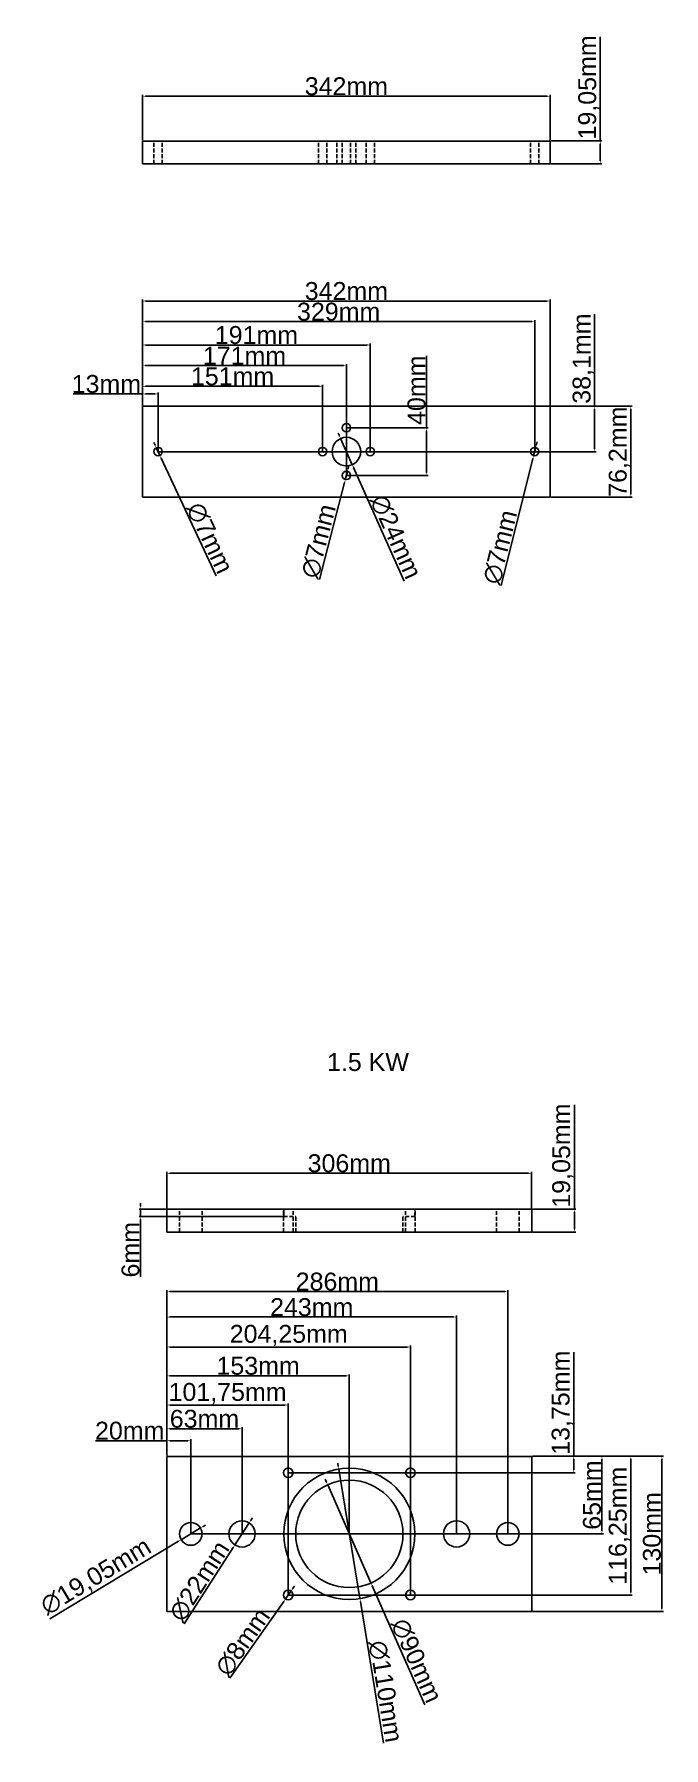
# Model space of a CAD drawing. Header units: centimetres. Extents: x 6534 to 31506, y 42826 to 109107.
# Drawn here: x 27766 to 28294, y 55385 to 56822 of the extents above; entities that cross this region are included whole.
import ezdxf

# ---------------------------------------------------------------- set-up
doc = ezdxf.new("R2010")
doc.units = ezdxf.units.CM
doc.header["$LTSCALE"] = 0.5
doc.linetypes.add('DASHED2', pattern=[9.525, 6.35, -3.175])
doc.styles.get("Standard").update_dxf_attribs({"font": 'arial.ttf'})
doc.dimstyles.new('ISO-25', dxfattribs={"dimtxt": 15, "dimasz": 2.5, "dimexe": 1.25, "dimexo": 0.625, "dimtad": 1, "dimtxsty": 'Standard', "dimcen": 2.5, "dimclrd": 1, "dimclre": 1, "dimadec": 0, "dimazin": 0, "dimtfac": 1, "dimtmove": 0, "dimatfit": 3, "dimfxl": 1, "dimarcsym": 0})

# ---------------------------------------------------------------- blocks, each defined once
blk = doc.blocks.new('*D204')
at = {"color": 1, "lineweight": -2, "transparency": 16777216}
for p, q in [((27856.9, 56732.8), (27856.9, 56771)), ((27859.4, 56769.7), (28196.4, 56769.7)), ((28198.9, 56732.8), (28198.9, 56771))]:
    blk.add_line(p, q, dxfattribs=at)
at = {"color": 1, "transparency": 16777216}
for points in [[(27859.4, 56770.1), (27859.4, 56769.3), (27856.9, 56769.7)], [(28196.4, 56770.1), (28196.4, 56769.3), (28198.9, 56769.7)]]:
    blk.add_solid(points, dxfattribs=at)
at = {"layer": 'Defpoints', "color": 0, "transparency": 16777216}
for p in [(28198.9, 56769.7), (27856.9, 56732.2), (28198.9, 56732.2)]:
    blk.add_point(p, dxfattribs=at)
at = {"color": 0, "transparency": 16777216, "insert": (28027.9, 56778), "char_height": 15, "attachment_point": 5}
blk.add_mtext('342mm', dxfattribs=at)
blk = doc.blocks.new('*D205')
at = {"color": 1, "lineweight": -2, "transparency": 16777216}
for p, q in [((28240.9, 56732.2), (28240.9, 56819.6)), ((28199.5, 56732.2), (28242.2, 56732.2)), ((28240.9, 56715.6), (28240.9, 56729.7)), ((28199.5, 56713.1), (28242.2, 56713.1))]:
    blk.add_line(p, q, dxfattribs=at)
at = {"color": 1, "transparency": 16777216}
for points in [[(28240.5, 56729.7), (28241.3, 56729.7), (28240.9, 56732.2)], [(28240.5, 56715.6), (28241.3, 56715.6), (28240.9, 56713.1)]]:
    blk.add_solid(points, dxfattribs=at)
at = {"layer": 'Defpoints', "color": 0, "transparency": 16777216}
for p in [(28198.9, 56732.2), (28240.9, 56732.2), (28198.9, 56713.1)]:
    blk.add_point(p, dxfattribs=at)
at = {"color": 0, "transparency": 16777216, "insert": (28231.3, 56777.1), "char_height": 15, "attachment_point": 5, "rotation": 90}
blk.add_mtext('19,05mm', dxfattribs=at)
blk = doc.blocks.new('*D206')
at = {"color": 1, "lineweight": -2, "transparency": 16777216}
for p, q in [((27856.9, 56520.1), (27798.6, 56520.1)), ((27856.9, 56510.5), (27856.9, 56521.4)), ((27867.4, 56520.1), (27859.4, 56520.1)), ((27869.9, 56472.4), (27869.9, 56521.4))]:
    blk.add_line(p, q, dxfattribs=at)
at = {"color": 1, "transparency": 16777216}
for points in [[(27859.4, 56520.5), (27859.4, 56519.7), (27856.9, 56520.1)], [(27867.4, 56520.5), (27867.4, 56519.7), (27869.9, 56520.1)]]:
    blk.add_solid(points, dxfattribs=at)
at = {"layer": 'Defpoints', "color": 0, "transparency": 16777216}
for p in [(27856.9, 56520.1), (27856.9, 56509.8), (27869.9, 56471.7)]:
    blk.add_point(p, dxfattribs=at)
at = {"color": 0, "transparency": 16777216, "insert": (27826.5, 56528.4), "char_height": 15, "attachment_point": 5}
blk.add_mtext('13mm', dxfattribs=at)
blk = doc.blocks.new('*D207')
at = {"color": 1, "lineweight": -2, "transparency": 16777216}
for p, q in [((27856.9, 56510.5), (27856.9, 56527.7)), ((28005.4, 56526.5), (27859.4, 56526.5)), ((28007.9, 56472.4), (28007.9, 56527.7))]:
    blk.add_line(p, q, dxfattribs=at)
at = {"color": 1, "transparency": 16777216}
for points in [[(27859.4, 56526.9), (27859.4, 56526.1), (27856.9, 56526.5)], [(28005.4, 56526.9), (28005.4, 56526.1), (28007.9, 56526.5)]]:
    blk.add_solid(points, dxfattribs=at)
at = {"layer": 'Defpoints', "color": 0, "transparency": 16777216}
for p in [(27856.9, 56526.5), (27856.9, 56509.8), (28007.9, 56471.7)]:
    blk.add_point(p, dxfattribs=at)
at = {"color": 0, "transparency": 16777216, "insert": (27932.4, 56534.8), "char_height": 15, "attachment_point": 5}
blk.add_mtext('151mm', dxfattribs=at)
blk = doc.blocks.new('*D208')
at = {"color": 1, "lineweight": -2, "transparency": 16777216}
for p, q in [((27856.9, 56510.5), (27856.9, 56545.2)), ((28025.4, 56543.9), (27859.4, 56543.9)), ((28027.9, 56452.4), (28027.9, 56545.2))]:
    blk.add_line(p, q, dxfattribs=at)
at = {"color": 1, "transparency": 16777216}
for points in [[(27859.4, 56544.3), (27859.4, 56543.5), (27856.9, 56543.9)], [(28025.4, 56544.3), (28025.4, 56543.5), (28027.9, 56543.9)]]:
    blk.add_solid(points, dxfattribs=at)
at = {"layer": 'Defpoints', "color": 0, "transparency": 16777216}
for p in [(27856.9, 56543.9), (27856.9, 56509.8), (28027.9, 56451.7)]:
    blk.add_point(p, dxfattribs=at)
at = {"color": 0, "transparency": 16777216, "insert": (27942.4, 56552.1), "char_height": 15, "attachment_point": 5}
blk.add_mtext('171mm', dxfattribs=at)
blk = doc.blocks.new('*D209')
at = {"color": 1, "lineweight": -2, "transparency": 16777216}
for p, q in [((27856.9, 56510.5), (27856.9, 56562.4)), ((28045.4, 56561.1), (27859.4, 56561.1)), ((28047.9, 56472.4), (28047.9, 56562.4))]:
    blk.add_line(p, q, dxfattribs=at)
at = {"color": 1, "transparency": 16777216}
for points in [[(27859.4, 56561.6), (27859.4, 56560.7), (27856.9, 56561.1)], [(28045.4, 56561.6), (28045.4, 56560.7), (28047.9, 56561.1)]]:
    blk.add_solid(points, dxfattribs=at)
at = {"layer": 'Defpoints', "color": 0, "transparency": 16777216}
for p in [(27856.9, 56561.1), (27856.9, 56509.8), (28047.9, 56471.7)]:
    blk.add_point(p, dxfattribs=at)
at = {"color": 0, "transparency": 16777216, "insert": (27952.4, 56569.4), "char_height": 15, "attachment_point": 5}
blk.add_mtext('191mm', dxfattribs=at)
blk = doc.blocks.new('*D210')
at = {"color": 1, "lineweight": -2, "transparency": 16777216}
for p, q in [((27856.9, 56510.5), (27856.9, 56582)), ((28183.4, 56580.7), (27859.4, 56580.7)), ((28185.9, 56472.4), (28185.9, 56582))]:
    blk.add_line(p, q, dxfattribs=at)
at = {"color": 1, "transparency": 16777216}
for points in [[(27859.4, 56581.1), (27859.4, 56580.3), (27856.9, 56580.7)], [(28183.4, 56581.1), (28183.4, 56580.3), (28185.9, 56580.7)]]:
    blk.add_solid(points, dxfattribs=at)
at = {"layer": 'Defpoints', "color": 0, "transparency": 16777216}
for p in [(27856.9, 56580.7), (27856.9, 56509.8), (28185.9, 56471.7)]:
    blk.add_point(p, dxfattribs=at)
at = {"color": 0, "transparency": 16777216, "insert": (28021.4, 56589), "char_height": 15, "attachment_point": 5}
blk.add_mtext('329mm', dxfattribs=at)
blk = doc.blocks.new('*D211')
at = {"color": 1, "lineweight": -2, "transparency": 16777216}
for p, q in [((27856.9, 56510.5), (27856.9, 56599.2)), ((28196.4, 56598), (27859.4, 56598)), ((28198.9, 56510.5), (28198.9, 56599.2))]:
    blk.add_line(p, q, dxfattribs=at)
at = {"color": 1, "transparency": 16777216}
for points in [[(27859.4, 56598.4), (27859.4, 56597.6), (27856.9, 56598)], [(28196.4, 56598.4), (28196.4, 56597.6), (28198.9, 56598)]]:
    blk.add_solid(points, dxfattribs=at)
at = {"layer": 'Defpoints', "color": 0, "transparency": 16777216}
for p in [(27856.9, 56598), (27856.9, 56509.8), (28198.9, 56509.8)]:
    blk.add_point(p, dxfattribs=at)
at = {"color": 0, "transparency": 16777216, "insert": (28027.9, 56606.3), "char_height": 15, "attachment_point": 5}
blk.add_mtext('342mm', dxfattribs=at)
blk = doc.blocks.new('*D212')
at = {"color": 1, "lineweight": -2, "transparency": 16777216}
for p, q in [((28236.2, 56509.8), (28236.2, 56587.1)), ((28199.5, 56509.8), (28237.5, 56509.8)), ((28236.2, 56474.2), (28236.2, 56507.3)), ((27870.5, 56471.7), (28237.5, 56471.7))]:
    blk.add_line(p, q, dxfattribs=at)
at = {"color": 1, "transparency": 16777216}
for points in [[(28235.8, 56507.3), (28236.6, 56507.3), (28236.2, 56509.8)], [(28235.8, 56474.2), (28236.6, 56474.2), (28236.2, 56471.7)]]:
    blk.add_solid(points, dxfattribs=at)
at = {"layer": 'Defpoints', "color": 0, "transparency": 16777216}
for p in [(28198.9, 56509.8), (28236.2, 56509.8), (27869.9, 56471.7)]:
    blk.add_point(p, dxfattribs=at)
at = {"color": 0, "transparency": 16777216, "insert": (28226.6, 56549.7), "char_height": 15, "attachment_point": 5, "rotation": 90}
blk.add_mtext('38,1mm', dxfattribs=at)
blk = doc.blocks.new('*D213')
at = {"color": 1, "lineweight": -2, "transparency": 16777216}
for p, q in [((28199.5, 56509.8), (28267.8, 56509.8)), ((28266.5, 56436.1), (28266.5, 56507.3)), ((28199.5, 56433.6), (28267.8, 56433.6))]:
    blk.add_line(p, q, dxfattribs=at)
at = {"color": 1, "transparency": 16777216}
for points in [[(28266.1, 56507.3), (28266.9, 56507.3), (28266.5, 56509.8)], [(28266.1, 56436.1), (28266.9, 56436.1), (28266.5, 56433.6)]]:
    blk.add_solid(points, dxfattribs=at)
at = {"layer": 'Defpoints', "color": 0, "transparency": 16777216}
for p in [(28198.9, 56509.8), (28266.5, 56509.8), (28198.9, 56433.6)]:
    blk.add_point(p, dxfattribs=at)
at = {"color": 0, "transparency": 16777216, "insert": (28256.9, 56471.7), "char_height": 15, "attachment_point": 5, "rotation": 90}
blk.add_mtext('76,2mm', dxfattribs=at)
blk = doc.blocks.new('*D214')
at = {"color": 1, "lineweight": -2, "transparency": 16777216}
for p, q in [((27867.4, 56477.2), (27866.3, 56479.5)), ((27868.4, 56474.9), (27871.4, 56468.6)), ((27918.5, 56367.6), (27872.4, 56466.3))]:
    blk.add_line(p, q, dxfattribs=at)
at = {"color": 1, "transparency": 16777216}
for points in [[(27867.7, 56477.4), (27867, 56477), (27868.4, 56474.9)], [(27872.8, 56466.5), (27872.1, 56466.1), (27871.4, 56468.6)]]:
    blk.add_solid(points, dxfattribs=at)
at = {"layer": 'Defpoints', "color": 0, "transparency": 16777216}
for p in [(27868.4, 56474.9), (27871.4, 56468.6)]:
    blk.add_point(p, dxfattribs=at)
at = {"color": 0, "transparency": 16777216, "insert": (27913.3, 56399.3), "char_height": 15, "attachment_point": 5, "rotation": 295.0053}
blk.add_mtext('∅7mm', dxfattribs=at)
blk = doc.blocks.new('*D215')
at = {"color": 1, "lineweight": -2, "transparency": 16777216}
for p, q in [((28029.4, 56457.6), (28030, 56460)), ((28005.3, 56364.6), (28026.4, 56445.9)), ((28028.8, 56455.1), (28027, 56448.4))]:
    blk.add_line(p, q, dxfattribs=at)
at = {"color": 1, "transparency": 16777216}
for points in [[(28029, 56457.7), (28029.8, 56457.5), (28028.8, 56455.1)], [(28026, 56446), (28026.8, 56445.8), (28027, 56448.4)]]:
    blk.add_solid(points, dxfattribs=at)
at = {"layer": 'Defpoints', "color": 0, "transparency": 16777216}
for p in [(28027, 56448.4), (28028.8, 56455.1)]:
    blk.add_point(p, dxfattribs=at)
at = {"color": 0, "transparency": 16777216, "insert": (28004.6, 56396.7), "char_height": 15, "attachment_point": 5, "rotation": 75.4726}
blk.add_mtext('∅7mm', dxfattribs=at)
blk = doc.blocks.new('*D216')
at = {"color": 1, "lineweight": -2, "transparency": 16777216}
for p, q in [((28022, 56485), (28021, 56487.3)), ((28023, 56482.7), (28032.8, 56460.8)), ((28076.5, 56363.1), (28033.8, 56458.5))]:
    blk.add_line(p, q, dxfattribs=at)
at = {"color": 1, "transparency": 16777216}
for points in [[(28022.4, 56485.2), (28021.6, 56484.8), (28023, 56482.7)], [(28034.2, 56458.7), (28033.4, 56458.3), (28032.8, 56460.8)]]:
    blk.add_solid(points, dxfattribs=at)
at = {"layer": 'Defpoints', "color": 0, "transparency": 16777216}
for p in [(28023, 56482.7), (28032.8, 56460.8)]:
    blk.add_point(p, dxfattribs=at)
at = {"color": 0, "transparency": 16777216, "insert": (28069.4, 56400.3), "char_height": 15, "attachment_point": 5, "rotation": 294.0949}
blk.add_mtext('∅24mm', dxfattribs=at)
blk = doc.blocks.new('*D217')
at = {"color": 1, "lineweight": -2, "transparency": 16777216}
for p, q in [((28186.7, 56475.1), (28185, 56468.4)), ((28187.4, 56477.6), (28188, 56480)), ((28157.8, 56359.6), (28184.4, 56465.9))]:
    blk.add_line(p, q, dxfattribs=at)
at = {"color": 1, "transparency": 16777216}
for points in [[(28186.9, 56477.7), (28187.8, 56477.5), (28186.7, 56475.1)], [(28184, 56466), (28184.8, 56465.8), (28185, 56468.4)]]:
    blk.add_solid(points, dxfattribs=at)
at = {"layer": 'Defpoints', "color": 0, "transparency": 16777216}
for p in [(28186.7, 56475.1), (28185, 56468.4)]:
    blk.add_point(p, dxfattribs=at)
at = {"color": 0, "transparency": 16777216, "insert": (28156.9, 56391.7), "char_height": 15, "attachment_point": 5, "rotation": 75.9283}
blk.add_mtext('∅7mm', dxfattribs=at)
blk = doc.blocks.new('*D218')
at = {"color": 1, "lineweight": -2, "transparency": 16777216}
for p, q in [((27877.3, 55837.1), (27877.3, 55868)), ((27879.8, 55866.7), (28180.8, 55866.7)), ((28183.3, 55837.1), (28183.3, 55868))]:
    blk.add_line(p, q, dxfattribs=at)
at = {"color": 1, "transparency": 16777216}
for points in [[(27879.8, 55867.1), (27879.8, 55866.3), (27877.3, 55866.7)], [(28180.8, 55867.1), (28180.8, 55866.3), (28183.3, 55866.7)]]:
    blk.add_solid(points, dxfattribs=at)
at = {"layer": 'Defpoints', "color": 0, "transparency": 16777216}
for p in [(28183.3, 55866.7), (27877.3, 55836.5), (28183.3, 55836.5)]:
    blk.add_point(p, dxfattribs=at)
at = {"color": 0, "transparency": 16777216, "insert": (28030.3, 55875), "char_height": 15, "attachment_point": 5}
blk.add_mtext('306mm', dxfattribs=at)
blk = doc.blocks.new('*D219')
at = {"color": 1, "lineweight": -2, "transparency": 16777216}
for p, q in [((28219.2, 55836.5), (28219.2, 55924)), ((28184, 55836.5), (28220.4, 55836.5)), ((28219.2, 55819.9), (28219.2, 55834)), ((28184, 55817.4), (28220.4, 55817.4))]:
    blk.add_line(p, q, dxfattribs=at)
at = {"color": 1, "transparency": 16777216}
for points in [[(28218.8, 55834), (28219.6, 55834), (28219.2, 55836.5)], [(28218.8, 55819.9), (28219.6, 55819.9), (28219.2, 55817.4)]]:
    blk.add_solid(points, dxfattribs=at)
at = {"layer": 'Defpoints', "color": 0, "transparency": 16777216}
for p in [(28183.3, 55836.5), (28219.2, 55836.5), (28183.3, 55817.4)]:
    blk.add_point(p, dxfattribs=at)
at = {"color": 0, "transparency": 16777216, "insert": (28209.5, 55881.5), "char_height": 15, "attachment_point": 5, "rotation": 90}
blk.add_mtext('19,05mm', dxfattribs=at)
blk = doc.blocks.new('*D220')
at = {"color": 1, "lineweight": -2, "transparency": 16777216}
for p, q in [((27877.3, 55642.5), (27817.3, 55642.5)), ((27877.3, 55630), (27877.3, 55643.8)), ((27894.8, 55642.5), (27879.8, 55642.5)), ((27897.3, 55565), (27897.3, 55643.8))]:
    blk.add_line(p, q, dxfattribs=at)
at = {"color": 1, "transparency": 16777216}
for points in [[(27879.8, 55643), (27879.8, 55642.1), (27877.3, 55642.5)], [(27894.8, 55643), (27894.8, 55642.1), (27897.3, 55642.5)]]:
    blk.add_solid(points, dxfattribs=at)
at = {"layer": 'Defpoints', "color": 0, "transparency": 16777216}
for p in [(27877.3, 55642.5), (27877.3, 55629.4), (27897.3, 55564.4)]:
    blk.add_point(p, dxfattribs=at)
at = {"color": 0, "transparency": 16777216, "insert": (27846.1, 55650.8), "char_height": 15, "attachment_point": 5}
blk.add_mtext('20mm', dxfattribs=at)
blk = doc.blocks.new('*D221')
at = {"color": 1, "lineweight": -2, "transparency": 16777216}
for p, q in [((27877.3, 55630), (27877.3, 55673.6)), ((27976.6, 55672.4), (27879.8, 55672.4)), ((27979.1, 55513.7), (27979.1, 55673.6))]:
    blk.add_line(p, q, dxfattribs=at)
at = {"color": 1, "transparency": 16777216}
for points in [[(27879.8, 55672.8), (27879.8, 55672), (27877.3, 55672.4)], [(27976.6, 55672.8), (27976.6, 55672), (27979.1, 55672.4)]]:
    blk.add_solid(points, dxfattribs=at)
at = {"layer": 'Defpoints', "color": 0, "transparency": 16777216}
for p in [(27877.3, 55672.4), (27877.3, 55629.4), (27979.1, 55513.1)]:
    blk.add_point(p, dxfattribs=at)
at = {"color": 0, "transparency": 16777216, "insert": (27928.2, 55682), "char_height": 15, "attachment_point": 5}
blk.add_mtext('101,75mm', dxfattribs=at)
blk = doc.blocks.new('*D222')
at = {"color": 1, "lineweight": -2, "transparency": 16777216}
for p, q in [((27877.3, 55630), (27877.3, 55698.1)), ((28027.8, 55696.9), (27879.8, 55696.9)), ((28030.3, 55565), (28030.3, 55698.1))]:
    blk.add_line(p, q, dxfattribs=at)
at = {"color": 1, "transparency": 16777216}
for points in [[(27879.8, 55697.3), (27879.8, 55696.4), (27877.3, 55696.9)], [(28027.8, 55697.3), (28027.8, 55696.4), (28030.3, 55696.9)]]:
    blk.add_solid(points, dxfattribs=at)
at = {"layer": 'Defpoints', "color": 0, "transparency": 16777216}
for p in [(27877.3, 55696.9), (27877.3, 55629.4), (28030.3, 55564.4)]:
    blk.add_point(p, dxfattribs=at)
at = {"color": 0, "transparency": 16777216, "insert": (27953.8, 55705.2), "char_height": 15, "attachment_point": 5}
blk.add_mtext('153mm', dxfattribs=at)
blk = doc.blocks.new('*D223')
at = {"color": 1, "lineweight": -2, "transparency": 16777216}
for p, q in [((27877.3, 55630), (27877.3, 55722.3)), ((28079.1, 55721), (27879.8, 55721)), ((28081.6, 55513.7), (28081.6, 55722.3))]:
    blk.add_line(p, q, dxfattribs=at)
at = {"color": 1, "transparency": 16777216}
for points in [[(27879.8, 55721.5), (27879.8, 55720.6), (27877.3, 55721)], [(28079.1, 55721.5), (28079.1, 55720.6), (28081.6, 55721)]]:
    blk.add_solid(points, dxfattribs=at)
at = {"layer": 'Defpoints', "color": 0, "transparency": 16777216}
for p in [(27877.3, 55721), (27877.3, 55629.4), (28081.6, 55513.1)]:
    blk.add_point(p, dxfattribs=at)
at = {"color": 0, "transparency": 16777216, "insert": (27979.5, 55730.7), "char_height": 15, "attachment_point": 5}
blk.add_mtext('204,25mm', dxfattribs=at)
blk = doc.blocks.new('*D224')
at = {"color": 1, "lineweight": -2, "transparency": 16777216}
for p, q in [((27877.3, 55630), (27877.3, 55768.8)), ((28163.3, 55565), (28163.3, 55768.8)), ((28160.8, 55767.6), (27879.8, 55767.6))]:
    blk.add_line(p, q, dxfattribs=at)
at = {"color": 1, "transparency": 16777216}
for points in [[(27879.8, 55768), (27879.8, 55767.1), (27877.3, 55767.6)], [(28160.8, 55768), (28160.8, 55767.1), (28163.3, 55767.6)]]:
    blk.add_solid(points, dxfattribs=at)
at = {"layer": 'Defpoints', "color": 0, "transparency": 16777216}
for p in [(27877.3, 55767.6), (27877.3, 55629.4), (28163.3, 55564.4)]:
    blk.add_point(p, dxfattribs=at)
at = {"color": 0, "transparency": 16777216, "insert": (28020.3, 55775.8), "char_height": 15, "attachment_point": 5}
blk.add_mtext('286mm', dxfattribs=at)
blk = doc.blocks.new('*D225')
at = {"color": 1, "lineweight": -2, "transparency": 16777216}
for p, q in [((28218.6, 55629.4), (28218.6, 55716.8)), ((28184, 55629.4), (28219.9, 55629.4)), ((28218.6, 55618.1), (28218.6, 55626.9)), ((27979.7, 55615.6), (28219.9, 55615.6))]:
    blk.add_line(p, q, dxfattribs=at)
at = {"color": 1, "transparency": 16777216}
for points in [[(28218.2, 55626.9), (28219, 55626.9), (28218.6, 55629.4)], [(28218.2, 55618.1), (28219, 55618.1), (28218.6, 55615.6)]]:
    blk.add_solid(points, dxfattribs=at)
at = {"layer": 'Defpoints', "color": 0, "transparency": 16777216}
for p in [(28183.3, 55629.4), (28218.6, 55629.4), (27979.1, 55615.6)]:
    blk.add_point(p, dxfattribs=at)
at = {"color": 0, "transparency": 16777216, "insert": (28209, 55674.3), "char_height": 15, "attachment_point": 5, "rotation": 90}
blk.add_mtext('13,75mm', dxfattribs=at)
blk = doc.blocks.new('*D226')
at = {"color": 1, "lineweight": -2, "transparency": 16777216}
for p, q in [((28184, 55629.4), (28243.5, 55629.4)), ((28242.3, 55566.9), (28242.3, 55626.9)), ((27898, 55564.4), (28243.5, 55564.4))]:
    blk.add_line(p, q, dxfattribs=at)
at = {"color": 1, "transparency": 16777216}
for points in [[(28241.9, 55626.9), (28242.7, 55626.9), (28242.3, 55629.4)], [(28241.9, 55566.9), (28242.7, 55566.9), (28242.3, 55564.4)]]:
    blk.add_solid(points, dxfattribs=at)
at = {"layer": 'Defpoints', "color": 0, "transparency": 16777216}
for p in [(28183.3, 55629.4), (28242.3, 55629.4), (27897.3, 55564.4)]:
    blk.add_point(p, dxfattribs=at)
at = {"color": 0, "transparency": 16777216, "insert": (28234, 55596.9), "char_height": 15, "attachment_point": 5, "rotation": 90}
blk.add_mtext('65mm', dxfattribs=at)
blk = doc.blocks.new('*D227')
at = {"color": 1, "lineweight": -2, "transparency": 16777216}
for p, q in [((28184, 55629.4), (28267.8, 55629.4)), ((28266.6, 55515.6), (28266.6, 55626.9)), ((27979.7, 55513.1), (28267.8, 55513.1))]:
    blk.add_line(p, q, dxfattribs=at)
at = {"color": 1, "transparency": 16777216}
for points in [[(28266.1, 55626.9), (28267, 55626.9), (28266.6, 55629.4)], [(28266.1, 55515.6), (28267, 55515.6), (28266.6, 55513.1)]]:
    blk.add_solid(points, dxfattribs=at)
at = {"layer": 'Defpoints', "color": 0, "transparency": 16777216}
for p in [(28183.3, 55629.4), (28266.6, 55629.4), (27979.1, 55513.1)]:
    blk.add_point(p, dxfattribs=at)
at = {"color": 0, "transparency": 16777216, "insert": (28256.9, 55571.2), "char_height": 15, "attachment_point": 5, "rotation": 90}
blk.add_mtext('116,25mm', dxfattribs=at)
blk = doc.blocks.new('*D228')
at = {"color": 1, "lineweight": -2, "transparency": 16777216}
for p, q in [((28184, 55629.4), (28293.9, 55629.4)), ((28292.6, 55501.9), (28292.6, 55626.9)), ((28184, 55499.4), (28293.9, 55499.4))]:
    blk.add_line(p, q, dxfattribs=at)
at = {"color": 1, "transparency": 16777216}
for points in [[(28292.2, 55626.9), (28293, 55626.9), (28292.6, 55629.4)], [(28292.2, 55501.9), (28293, 55501.9), (28292.6, 55499.4)]]:
    blk.add_solid(points, dxfattribs=at)
at = {"layer": 'Defpoints', "color": 0, "transparency": 16777216}
for p in [(28183.3, 55629.4), (28292.6, 55629.4), (28183.3, 55499.4)]:
    blk.add_point(p, dxfattribs=at)
at = {"color": 0, "transparency": 16777216, "insert": (28284.3, 55564.4), "char_height": 15, "attachment_point": 5, "rotation": 90}
blk.add_mtext('130mm', dxfattribs=at)
blk = doc.blocks.new('*D229')
at = {"color": 1, "lineweight": -2, "transparency": 16777216}
for p, q in [((27905.5, 55569.3), (27889.2, 55559.4)), ((27907.6, 55570.6), (27909.8, 55571.8)), ((27779.1, 55493.2), (27887, 55558.2))]:
    blk.add_line(p, q, dxfattribs=at)
at = {"color": 1, "transparency": 16777216}
for points in [[(27907.4, 55570.9), (27907.9, 55570.2), (27905.5, 55569.3)], [(27886.8, 55558.5), (27887.3, 55557.8), (27889.2, 55559.4)]]:
    blk.add_solid(points, dxfattribs=at)
at = {"layer": 'Defpoints', "color": 0, "transparency": 16777216}
for p in [(27905.5, 55569.3), (27889.2, 55559.4)]:
    blk.add_point(p, dxfattribs=at)
at = {"color": 0, "transparency": 16777216, "insert": (27818, 55528.1), "char_height": 15, "attachment_point": 5, "rotation": 31.0443}
blk.add_mtext('∅19,05mm', dxfattribs=at)
blk = doc.blocks.new('*D230')
at = {"color": 1, "lineweight": -2, "transparency": 16777216}
for p, q in [((28021.1, 55621.1), (28020.6, 55623.6)), ((28021.5, 55618.6), (28039.2, 55510.1)), ((28059.1, 55388.8), (28039.6, 55507.6))]:
    blk.add_line(p, q, dxfattribs=at)
at = {"color": 1, "transparency": 16777216}
for points in [[(28021.5, 55621.2), (28020.6, 55621), (28021.5, 55618.6)], [(28040, 55507.7), (28039.2, 55507.5), (28039.2, 55510.1)]]:
    blk.add_solid(points, dxfattribs=at)
at = {"layer": 'Defpoints', "color": 0, "transparency": 16777216}
for p in [(28021.5, 55618.6), (28039.2, 55510.1)]:
    blk.add_point(p, dxfattribs=at)
at = {"color": 0, "transparency": 16777216, "insert": (28060.8, 55432.3), "char_height": 15, "attachment_point": 5, "rotation": 279.3006}
blk.add_mtext('∅110mm', dxfattribs=at)
blk = doc.blocks.new('*D231')
at = {"color": 1, "lineweight": -2, "transparency": 16777216}
for p, q in [((28011.2, 55607.8), (28010.1, 55610.1)), ((28012.2, 55605.5), (28048.5, 55523.2)), ((28093.7, 55420.9), (28049.5, 55520.9))]:
    blk.add_line(p, q, dxfattribs=at)
at = {"color": 1, "transparency": 16777216}
for points in [[(28011.5, 55608), (28010.8, 55607.6), (28012.2, 55605.5)], [(28049.9, 55521.1), (28049.2, 55520.7), (28048.5, 55523.2)]]:
    blk.add_solid(points, dxfattribs=at)
at = {"layer": 'Defpoints', "color": 0, "transparency": 16777216}
for p in [(28012.2, 55605.5), (28048.5, 55523.2)]:
    blk.add_point(p, dxfattribs=at)
at = {"color": 0, "transparency": 16777216, "insert": (28086.8, 55458.1), "char_height": 15, "attachment_point": 5, "rotation": 293.8315}
blk.add_mtext('∅90mm', dxfattribs=at)
blk = doc.blocks.new('*D232')
at = {"color": 1, "lineweight": -2, "transparency": 16777216}
for p, q in [((27981.4, 55516.4), (27976.8, 55509.8)), ((27982.8, 55518.4), (27984.3, 55520.5)), ((27930.2, 55443.4), (27975.4, 55507.8))]:
    blk.add_line(p, q, dxfattribs=at)
at = {"color": 1, "transparency": 16777216}
for points in [[(27975, 55508), (27975.7, 55507.5), (27976.8, 55509.8)], [(27982.5, 55518.7), (27983.2, 55518.2), (27981.4, 55516.4)]]:
    blk.add_solid(points, dxfattribs=at)
at = {"layer": 'Defpoints', "color": 0, "transparency": 16777216}
for p in [(27976.8, 55509.8), (27981.4, 55516.4)]:
    blk.add_point(p, dxfattribs=at)
at = {"color": 0, "transparency": 16777216, "insert": (27940.9, 55473.7), "char_height": 15, "attachment_point": 5, "rotation": 54.9658}
blk.add_mtext('∅8mm', dxfattribs=at)
blk = doc.blocks.new('*D307')
at = {"color": 1, "lineweight": -2, "transparency": 16777216}
for p, q in [((27877.3, 55630), (27877.3, 55747.4)), ((28117.8, 55746.2), (27879.8, 55746.2)), ((28120.3, 55565), (28120.3, 55747.4))]:
    blk.add_line(p, q, dxfattribs=at)
at = {"color": 1, "transparency": 16777216}
for points in [[(27879.8, 55746.6), (27879.8, 55745.7), (27877.3, 55746.2)], [(28117.8, 55746.6), (28117.8, 55745.7), (28120.3, 55746.2)]]:
    blk.add_solid(points, dxfattribs=at)
at = {"layer": 'Defpoints', "color": 0, "transparency": 16777216}
for p in [(27877.3, 55746.2), (27877.3, 55629.4), (28120.3, 55564.4)]:
    blk.add_point(p, dxfattribs=at)
at = {"color": 0, "transparency": 16777216, "insert": (27998.8, 55754.4), "char_height": 15, "attachment_point": 5}
blk.add_mtext('243mm', dxfattribs=at)
blk = doc.blocks.new('*D308')
at = {"color": 1, "lineweight": -2, "transparency": 16777216}
for p, q in [((27877.3, 55630), (27877.3, 55653.8)), ((27940.3, 55565), (27940.3, 55653.8)), ((27937.8, 55652.5), (27879.8, 55652.5))]:
    blk.add_line(p, q, dxfattribs=at)
at = {"color": 1, "transparency": 16777216}
for points in [[(27879.8, 55652.9), (27879.8, 55652.1), (27877.3, 55652.5)], [(27937.8, 55652.9), (27937.8, 55652.1), (27940.3, 55652.5)]]:
    blk.add_solid(points, dxfattribs=at)
at = {"layer": 'Defpoints', "color": 0, "transparency": 16777216}
for p in [(27877.3, 55652.5), (27877.3, 55629.4), (27940.3, 55564.4)]:
    blk.add_point(p, dxfattribs=at)
at = {"color": 0, "transparency": 16777216, "insert": (27908.8, 55660.8), "char_height": 15, "attachment_point": 5}
blk.add_mtext('63mm', dxfattribs=at)
blk = doc.blocks.new('*D309')
at = {"color": 1, "lineweight": -2, "transparency": 16777216}
for p, q in [((27946.3, 55573.6), (27934.4, 55555.1)), ((27947.6, 55575.7), (27949, 55577.8)), ((27891.9, 55489), (27933, 55553))]:
    blk.add_line(p, q, dxfattribs=at)
at = {"color": 1, "transparency": 16777216}
for points in [[(27947.3, 55575.9), (27948, 55575.5), (27946.3, 55573.6)], [(27932.7, 55553.2), (27933.4, 55552.8), (27934.4, 55555.1)]]:
    blk.add_solid(points, dxfattribs=at)
at = {"layer": 'Defpoints', "color": 0, "transparency": 16777216}
for p in [(27946.3, 55573.6), (27934.4, 55555.1)]:
    blk.add_point(p, dxfattribs=at)
at = {"color": 0, "transparency": 16777216, "insert": (27904.5, 55524.7), "char_height": 15, "attachment_point": 5, "rotation": 57.2484}
blk.add_mtext('∅22mm', dxfattribs=at)
blk = doc.blocks.new('*D313')
at = {"color": 1, "lineweight": -2, "transparency": 16777216}
for p, q in [((27855.1, 55839), (27855.1, 55841.5)), ((27974.7, 55836.5), (27853.9, 55836.5)), ((27974.7, 55830.5), (27853.9, 55830.5)), ((27855.1, 55836.5), (27855.1, 55830.5)), ((27855.1, 55828), (27855.1, 55779.8))]:
    blk.add_line(p, q, dxfattribs=at)
at = {"color": 1, "transparency": 16777216}
for points in [[(27854.7, 55839), (27855.5, 55839), (27855.1, 55836.5)], [(27854.7, 55828), (27855.5, 55828), (27855.1, 55830.5)]]:
    blk.add_solid(points, dxfattribs=at)
at = {"layer": 'Defpoints', "color": 0, "transparency": 16777216}
for p in [(27855.1, 55830.5), (27975.3, 55836.5), (27975.3, 55830.5)]:
    blk.add_point(p, dxfattribs=at)
at = {"color": 0, "transparency": 16777216, "insert": (27846.8, 55802.6), "char_height": 15, "attachment_point": 5, "rotation": 90}
blk.add_mtext('6mm', dxfattribs=at)
blk = doc.blocks.new('*D441')
at = {"color": 1, "lineweight": -2, "transparency": 16777216}
for p, q in [((28095.1, 56491.7), (28095.1, 56552.1)), ((28028.5, 56491.7), (28096.4, 56491.7)), ((28095.1, 56454.2), (28095.1, 56489.2)), ((28028.5, 56451.7), (28096.4, 56451.7))]:
    blk.add_line(p, q, dxfattribs=at)
at = {"color": 1, "transparency": 16777216}
for points in [[(28094.7, 56489.2), (28095.5, 56489.2), (28095.1, 56491.7)], [(28094.7, 56454.2), (28095.5, 56454.2), (28095.1, 56451.7)]]:
    blk.add_solid(points, dxfattribs=at)
at = {"layer": 'Defpoints', "color": 0, "transparency": 16777216}
for p in [(28027.9, 56491.7), (28095.1, 56491.7), (28027.9, 56451.7)]:
    blk.add_point(p, dxfattribs=at)
at = {"color": 0, "transparency": 16777216, "insert": (28086.8, 56523.2), "char_height": 15, "attachment_point": 5, "rotation": 90}
blk.add_mtext('40mm', dxfattribs=at)

msp = doc.modelspace()

# ---------------------------------------------------------------- linework, layer by layer
for p, q in [((27856.894, 56732.159), (28198.894, 56732.159)), ((27856.894, 56713.109), (27856.894, 56732.159)), ((28198.894, 56732.159), (28198.894, 56713.109)), ((28198.894, 56713.109), (27856.894, 56713.109)), ((27856.894, 56509.849), (28198.894, 56509.849)), ((27856.894, 56433.649), (27856.894, 56509.849)), ((28198.894, 56509.849), (28198.894, 56433.649)), ((28198.894, 56433.649), (27856.894, 56433.649)), ((28183.343, 55836.486), (27877.343, 55836.486)), ((27877.343, 55836.486), (27877.343, 55817.436)), ((28183.343, 55817.436), (28183.343, 55836.486)), ((27877.343, 55817.436), (28183.343, 55817.436)), ((27877.343, 55629.351), (28183.343, 55629.351)), ((27877.343, 55499.351), (27877.343, 55629.351)), ((28183.343, 55629.351), (28183.343, 55499.351)), ((28183.343, 55499.351), (27877.343, 55499.351))]:
    msp.add_line(p, q)
at = {"linetype": 'DASHED2'}
for p, q in [((27866.394, 56713.109), (27866.394, 56732.159)), ((27873.394, 56713.109), (27873.394, 56732.159)), ((28004.394, 56713.109), (28004.394, 56732.159)), ((28011.394, 56713.109), (28011.394, 56732.159)), ((28019.894, 56713.109), (28019.894, 56732.159)), ((28024.394, 56713.109), (28024.394, 56732.159)), ((28031.394, 56713.109), (28031.394, 56732.159)), ((28035.894, 56713.109), (28035.894, 56732.159)), ((28044.394, 56713.109), (28044.394, 56732.159)), ((28051.394, 56713.109), (28051.394, 56732.159)), ((28182.394, 56713.109), (28182.394, 56732.159)), ((28189.394, 56713.109), (28189.394, 56732.159)), ((27887.818, 55817.436), (27887.818, 55836.486)), ((27906.868, 55817.436), (27906.868, 55836.486)), ((27975.093, 55817.436), (27975.093, 55836.486)), ((27975.343, 55830.486), (27975.343, 55836.486)), ((27983.093, 55817.436), (27983.093, 55836.486)), ((28077.593, 55817.436), (28077.593, 55836.486)), ((28085.593, 55817.436), (28085.593, 55836.486)), ((28153.818, 55817.436), (28153.818, 55836.486)), ((28172.868, 55817.436), (28172.868, 55836.486))]:
    msp.add_line(p, q, dxfattribs=at)
at = {"color": 30, "linetype": 'DASHED2', "true_color": 0xf26722}
for p, q in [((27975.343, 55836.486), (27975.343, 55830.486)), ((27975.343, 55830.486), (27985.343, 55830.486)), ((27985.343, 55817.436), (27985.343, 55830.486)), ((28075.343, 55817.436), (28075.343, 55830.486)), ((28085.343, 55830.486), (28075.343, 55830.486)), ((28085.343, 55830.486), (28085.343, 55836.486))]:
    msp.add_line(p, q, dxfattribs=at)
for centre, radius in [((28027.894, 56491.749), 3.5), ((27869.894, 56471.749), 3.5), ((28007.894, 56471.749), 3.5), ((28027.894, 56471.749), 12), ((28047.894, 56471.749), 3.5), ((28185.894, 56471.749), 3.5), ((28027.894, 56451.749), 3.5), ((27979.093, 55615.601), 4), ((28081.593, 55615.601), 4), ((27897.343, 55564.351), 9.525), ((27940.343, 55564.351), 11), ((28120.343, 55564.351), 11), ((28163.343, 55564.351), 9.525), ((27979.093, 55513.101), 4), ((28081.593, 55513.101), 4)]:
    msp.add_circle(centre, radius)
at = {"color": 30, "true_color": 0xf8991e}
for radius in [55, 45]:
    msp.add_circle((28030.343, 55564.351), radius, dxfattribs=at)

# ---------------------------------------------------------------- texts
at = {"insert": (28011.645, 55967.467), "char_height": 15, "attachment_point": 1}
msp.add_mtext_dynamic_manual_height_columns('1.5 KW', width=876.24188, gutter_width=12.5, heights=[0], dxfattribs=at)

# ---------------------------------------------------------------- dimensions: what is measured, and where the dimension line sits
for base, p1, p2, picture, middle in [((28240.921, 56732.159), (28198.894, 56713.109), (28198.894, 56732.159), '*D205', (28231.281, 56777.143)), ((28236.209, 56509.849), (27869.894, 56471.749), (28198.894, 56509.849), '*D212', (28226.57, 56549.707)), ((28095.106, 56491.749), (28027.894, 56451.749), (28027.894, 56491.749), '*D441', (28086.823, 56523.176)), ((28266.503, 56509.849), (28198.894, 56433.649), (28198.894, 56509.849), '*D213', (28256.863, 56471.749)), ((28219.172, 55836.486), (28183.343, 55817.436), (28183.343, 55836.486), '*D219', (28209.533, 55881.47)), ((27855.126, 55830.486), (27975.343, 55836.486), (27975.343, 55830.486), '*D313', (27846.842, 55802.648)), ((28218.602, 55629.351), (27979.093, 55615.601), (28183.343, 55629.351), '*D225', (28208.962, 55674.335)), ((28242.286, 55629.351), (27897.343, 55564.351), (28183.343, 55629.351), '*D226', (28234.003, 55596.851)), ((28266.563, 55629.351), (27979.093, 55513.101), (28183.343, 55629.351), '*D227', (28256.923, 55571.226)), ((28292.616, 55629.351), (28183.343, 55499.351), (28183.343, 55629.351), '*D228', (28284.327, 55564.351))]:
    dim = msp.add_linear_dim(base=base, p1=p1, p2=p2, angle=90, dimstyle='ISO-25', override={"dimpost": 'mm'})
    dim.commit()
    dim.dimension.update_dxf_attribs({"geometry": picture, "text_midpoint": middle})
for base, p1, p2, picture, middle in [((28198.894, 56769.733), (27856.894, 56732.159), (28198.894, 56732.159), '*D204', (28027.894, 56778.022)), ((27856.894, 56597.988), (28198.894, 56509.849), (27856.894, 56509.849), '*D211', (28027.894, 56606.276)), ((27856.894, 56580.704), (28185.894, 56471.749), (27856.894, 56509.849), '*D210', (28021.394, 56588.993)), ((27856.894, 56561.144), (28047.894, 56471.749), (27856.894, 56509.849), '*D209', (27952.394, 56569.428)), ((27856.894, 56543.92), (28027.894, 56451.749), (27856.894, 56509.849), '*D208', (27942.394, 56552.076)), ((27856.894, 56526.494), (28007.894, 56471.749), (27856.894, 56509.849), '*D207', (27932.394, 56534.777)), ((27856.894, 56520.126), (27869.894, 56471.749), (27856.894, 56509.849), '*D206', (27826.475, 56528.415)), ((28183.343, 55866.706), (27877.343, 55836.486), (28183.343, 55836.486), '*D218', (28030.343, 55874.995)), ((27877.343, 55746.161), (28120.343, 55564.351), (27877.343, 55629.351), '*D307', (27998.843, 55754.449)), ((27877.343, 55721.047), (28081.593, 55513.101), (27877.343, 55629.351), '*D223', (27979.468, 55730.687)), ((27877.343, 55696.865), (28030.343, 55564.351), (27877.343, 55629.351), '*D222', (27953.843, 55705.153)), ((27877.343, 55672.392), (27979.093, 55513.101), (27877.343, 55629.351), '*D221', (27928.218, 55682.032)), ((27877.343, 55652.522), (27940.343, 55564.351), (27877.343, 55629.351), '*D308', (27908.843, 55660.811)), ((27877.343, 55642.546), (27897.343, 55564.351), (27877.343, 55629.351), '*D220', (27846.091, 55650.83))]:
    dim = msp.add_linear_dim(base=base, p1=p1, p2=p2, dimstyle='ISO-25', override={"dimpost": 'mm'})
    dim.commit()
    dim.dimension.update_dxf_attribs({"geometry": picture, "text_midpoint": middle})
for p1, p2, picture, middle in [((28022.995, 56482.704), (28032.793, 56460.795), '*D216', (28061.457, 56396.698)), ((27868.414, 56474.921), (27871.373, 56468.577), '*D214', (27905.406, 56395.611)), ((28186.745, 56475.144), (28185.043, 56468.354), '*D217', (28165.311, 56389.633)), ((28028.772, 56455.137), (28027.016, 56448.361), '*D215', (28013.065, 56394.524)), ((28012.161, 55605.515), (28048.526, 55523.188), '*D231', (28078.849, 55454.537)), ((28021.455, 55618.628), (28039.232, 55510.074), '*D230', (28052.204, 55430.865)), ((27905.504, 55569.263), (27889.183, 55559.439), '*D229', (27823.057, 55519.637)), ((27981.39, 55516.377), (27976.797, 55509.826), '*D232', (27947.992, 55468.741))]:
    dim = msp.add_diameter_dim_2p(p1=p1, p2=p2, dimstyle='ISO-25', override={"dimpost": 'mm'})
    dim.commit()
    dim.dimension.update_dxf_attribs({"geometry": picture, "text_midpoint": middle, "dimtype": 163})
dim = msp.add_linear_dim(base=(27877.343, 55767.553), p1=(28163.343, 55564.351), p2=(27877.343, 55629.351), dimstyle='ISO-25', override={"dimpost": 'mm'})
dim.commit()
dim.dimension.update_dxf_attribs({"geometry": '*D224', "text_midpoint": (28020.343, 55767.553), "dimtype": 160})
dim = msp.add_diameter_dim_2p(p1=(27946.294, 55573.603), p2=(27934.392, 55555.1), dimstyle='ISO-25', override={"dimpost": 'mm'})
dim.commit()
dim.dimension.update_dxf_attribs({"geometry": '*D309', "text_midpoint": (27904.468, 55524.667)})

doc.saveas('drawing.dxf')
